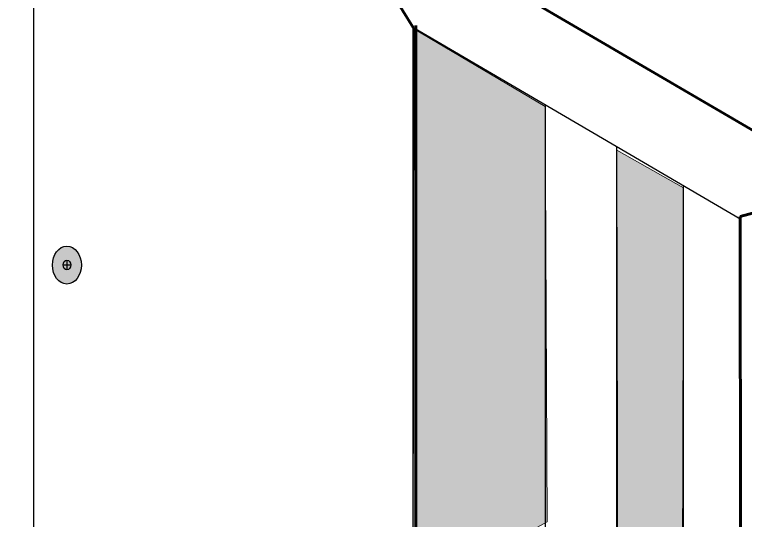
# Model space of a CAD drawing. Extents: x -1328 to 5679, y -4611 to 1603.
# Drawn here: x -375.8 to -191.3, y 1003.7 to 1131.3 of the extents above; entities that cross this region are included whole.
import ezdxf

# ---------------------------------------------------------------- set-up
doc = ezdxf.new("R2010")
doc.units = 0
doc.header["$MEASUREMENT"] = 0
for name, color, linetype, lineweight in [('G-ANNO-TTLB', 7, 'Continuous', 0), ('Layer 12', 7, 'Continuous', 0), ('TYVEK', 7, 'Continuous', 0)]:
    doc.layers.add(name, color=color, linetype=linetype, lineweight=lineweight)

# ---------------------------------------------------------------- blocks, each defined once
blk = doc.blocks.new('Block_81')
at = {"layer": 'TYVEK', "true_color": 0x003b71, "transparency": 33554687}
h = blk.add_hatch(color=156, dxfattribs=at)
h.dxf.hatch_style = 2
edge = h.paths.add_edge_path()
edge.add_ellipse((-362.59, 1068.12), major_axis=(0, 4.78), ratio=0.766948, start_angle=0, end_angle=360)
at = {"layer": 'TYVEK', "color": 18, "lineweight": 25, "true_color": 0x080808}
for p, q in [((-362.59, 1069.39), (-362.59, 1066.92)), ((-363.56, 1068.15), (-361.61, 1068.15))]:
    blk.add_line(p, q, dxfattribs=at)
at = {"layer": 'TYVEK', "color": 33, "lineweight": 25, "true_color": 0xcc9966}
for points in [[(-363.1, 1072.54)], [(-366.76, 1067.76)]]:
    blk.add_lwpolyline(points, dxfattribs=at)
at = {"layer": 'TYVEK', "color": 18, "lineweight": 25, "true_color": 0x000000}
blk.add_ellipse((-362.59, 1068.12), major_axis=(0, 4.78), ratio=0.766948, dxfattribs=at)
at = {"layer": 'TYVEK', "color": 18, "lineweight": 25, "true_color": 0x080808}
blk.add_ellipse((-362.59, 1068.15), major_axis=(0, 1.23), ratio=0.788846, dxfattribs=at)

msp = doc.modelspace()

# ---------------------------------------------------------------- hatches: boundary and pattern name
at = {"layer": 'G-ANNO-TTLB', "true_color": 0xff00ff, "transparency": 33554687}
h = msp.add_hatch(color=6, dxfattribs=at)
edge = h.paths.add_edge_path()
edge.add_spline(control_points=[(1626, -853.91), (1626, -853.91), (-1303.52, -853.91), (-1303.52, -853.91), (-1303.52, -853.91), (-1303.52, 1603.09), (-1303.52, 1603.09), (-1303.52, 1603.09), (1626, 1603.09), (1626, 1603.09), (1626, 1603.09), (1626, -853.91), (1626, -853.91)], knot_values=[0, 0, 0, 0, 1, 1, 1, 2, 2, 2, 3, 3, 3, 4, 4, 4, 4], degree=3, periodic=0)
edge = h.paths.add_edge_path()
edge.add_spline(control_points=[(-1294.52, 1594.09), (-1294.52, 1594.09), (-1294.52, -844.91), (-1294.52, -844.91), (-1294.52, -844.91), (1617, -844.91), (1617, -844.91), (1617, -844.91), (1617, 1594.09), (1617, 1594.09), (1617, 1594.09), (-1294.52, 1594.09), (-1294.52, 1594.09)], knot_values=[0, 0, 0, 0, 1, 1, 1, 2, 2, 2, 3, 3, 3, 4, 4, 4, 4], degree=3, periodic=0)
edge.add_line((-1294.52, 1594.09), (-1294.52, 1594.09))
at = {"layer": 'Layer 12', "true_color": 0x848484, "transparency": 33554495}
h = msp.add_hatch(color=252, dxfattribs=at)
h.dxf.hatch_style = 2
h.paths.add_polyline_path([(-275.16, 984.75), (-275.04, 1127.78), (-241.84, 1108.18), (-241.35, 1003.28)])
h = msp.add_hatch(color=252, dxfattribs=at)
h.dxf.hatch_style = 2
h.paths.add_polyline_path([(-207.21, 990.54), (-223.5, 980.72), (-223.71, 1097.12), (-206.92, 1087.65)])

# ---------------------------------------------------------------- linework, layer by layer
at = {"layer": 'G-ANNO-TTLB'}
for points in [[(1626, -853.91), (1626, -853.91), (-1303.52, -853.91), (-1303.52, -853.91), (-1303.52, -853.91), (-1303.52, 1603.09), (-1303.52, 1603.09), (-1303.52, 1603.09), (1626, 1603.09), (1626, 1603.09), (1626, 1603.09), (1626, -853.91), (1626, -853.91)], [(-1294.52, 1594.09), (-1294.52, 1594.09), (-1294.52, -844.91), (-1294.52, -844.91), (-1294.52, -844.91), (1617, -844.91), (1617, -844.91), (1617, -844.91), (1617, 1594.09), (1617, 1594.09), (1617, 1594.09), (-1294.52, 1594.09), (-1294.52, 1594.09)]]:
    msp.add_open_spline(points, degree=3, knots=[0, 0, 0, 0, 1, 1, 1, 2, 2, 2, 3, 3, 3, 4, 4, 4, 4], dxfattribs=at)
at = {"layer": 'Layer 12'}
for points in [[(-275.16, 984.75), (-275.04, 1127.78), (-241.84, 1108.18), (-241.35, 1003.28)], [(-207.21, 990.54), (-223.5, 980.72), (-223.71, 1097.12), (-206.92, 1087.65)]]:
    msp.add_lwpolyline(points, close=True, dxfattribs=at)
at = {"layer": 'TYVEK', "color": 2, "lineweight": 25, "true_color": 0xffff00}
msp.add_line((-371.01, 1292.25), (-371.01, 869.95), dxfattribs=at)
at = {"layer": 'TYVEK', "color": 18, "lineweight": 25, "true_color": 0x000000}
for p, q in [((-370.99, 1292.33), (-370.99, 870.09)), ((-275.14, 956.62), (-275.14, 1128.09)), ((-275.05, 1128.09), (-192.46, 1079.68)), ((-241.74, 1003.66), (-241.74, 1108.57)), ((-223.74, 980.89), (-223.74, 1098.02)), ((-206.94, 990.34), (-206.94, 1088.17))]:
    msp.add_line(p, q, dxfattribs=at)
at = {"layer": 'TYVEK', "color": 18, "lineweight": 60, "true_color": 0x000000}
for p, q in [((-164.97, 1087.83), (-298.78, 1166.05)), ((-275.14, 1128.09), (-298.78, 1166.05)), ((-274.53, 985.15), (-274.53, 1128.56)), ((-192.62, 1080.4), (-164.97, 1087.83)), ((-192.41, 947.39), (-192.62, 1080.4))]:
    msp.add_line(p, q, dxfattribs=at)
at = {"layer": 'TYVEK', "color": 4, "lineweight": 25, "true_color": 0x00ffff}
for p, q in [((-192.55, 908.9), (-192.55, 1079.69)), ((-241.74, 975.58), (-241.74, 1003.66))]:
    msp.add_line(p, q, dxfattribs=at)

# ---------------------------------------------------------------- block references
at = {"layer": 'TYVEK'}
msp.add_blockref('Block_81', (0, 0), dxfattribs=at)

doc.saveas('drawing.dxf')
